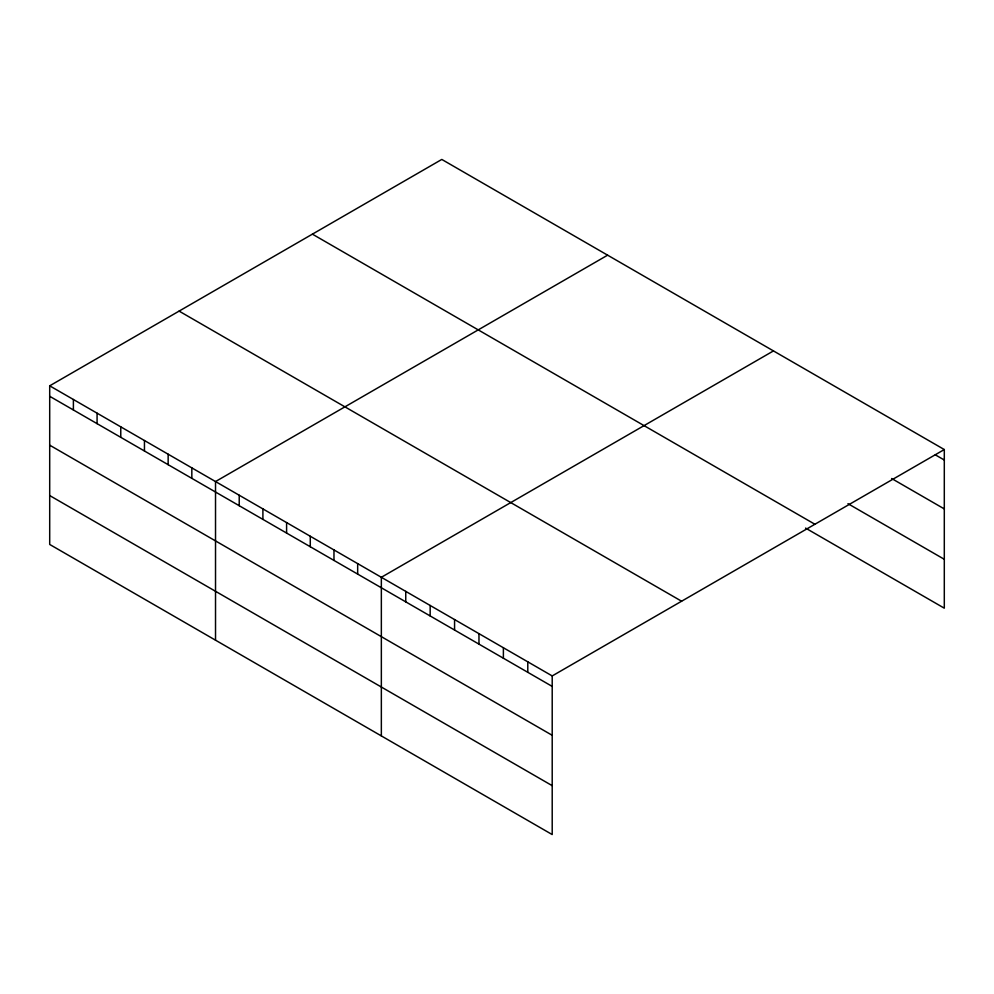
<?xml version="1.0" encoding="UTF-8"?>
<svg xmlns="http://www.w3.org/2000/svg" width="994" height="994" viewBox="0 0 994 994"><rect width="100%" height="100%" fill="white"/><g stroke="black" fill="none" stroke-linecap="round" stroke-linejoin="round"><path stroke-width="1.49" d="M552.204 735.299L552.204 675.932L49.7 385.821L49.7 544.451L552.204 834.562L552.204 735.299L49.7 445.175M805.562 528.087L944.3 608.179L944.3 449.549L441.796 159.438L49.7 385.821M607.62 255.172L215.524 481.556L215.524 640.186M773.456 350.919L381.348 577.29L381.348 735.92M552.204 675.932L944.3 449.549M935.304 454.83L944.3 460.023M891.63 478.512L944.3 508.916M847.957 503.672L944.3 559.287M312.402 234.149L814.906 524.26M179.094 311.11L681.598 601.221M49.7 396.295L552.204 686.407M49.7 495.559L552.204 785.67M527.789 661.842L527.789 672.317M503.386 647.753L503.386 658.227M478.971 633.663L478.971 644.137M454.569 619.56L454.569 630.034M430.166 605.47L430.166 615.945M405.751 591.38L405.751 601.855M357.666 563.61L357.666 574.085M333.972 549.943L333.972 560.417M310.277 536.263L310.277 546.737M286.595 522.583L286.595 533.057M262.901 508.903L262.901 519.377M239.219 495.236L239.219 505.71M191.83 467.876L191.83 478.35M168.148 454.196L168.148 464.67M144.453 440.528L144.453 451.003M120.771 426.848L120.771 437.323M97.077 413.169L97.077 423.643M73.394 399.489L73.394 409.963"/></g></svg>
